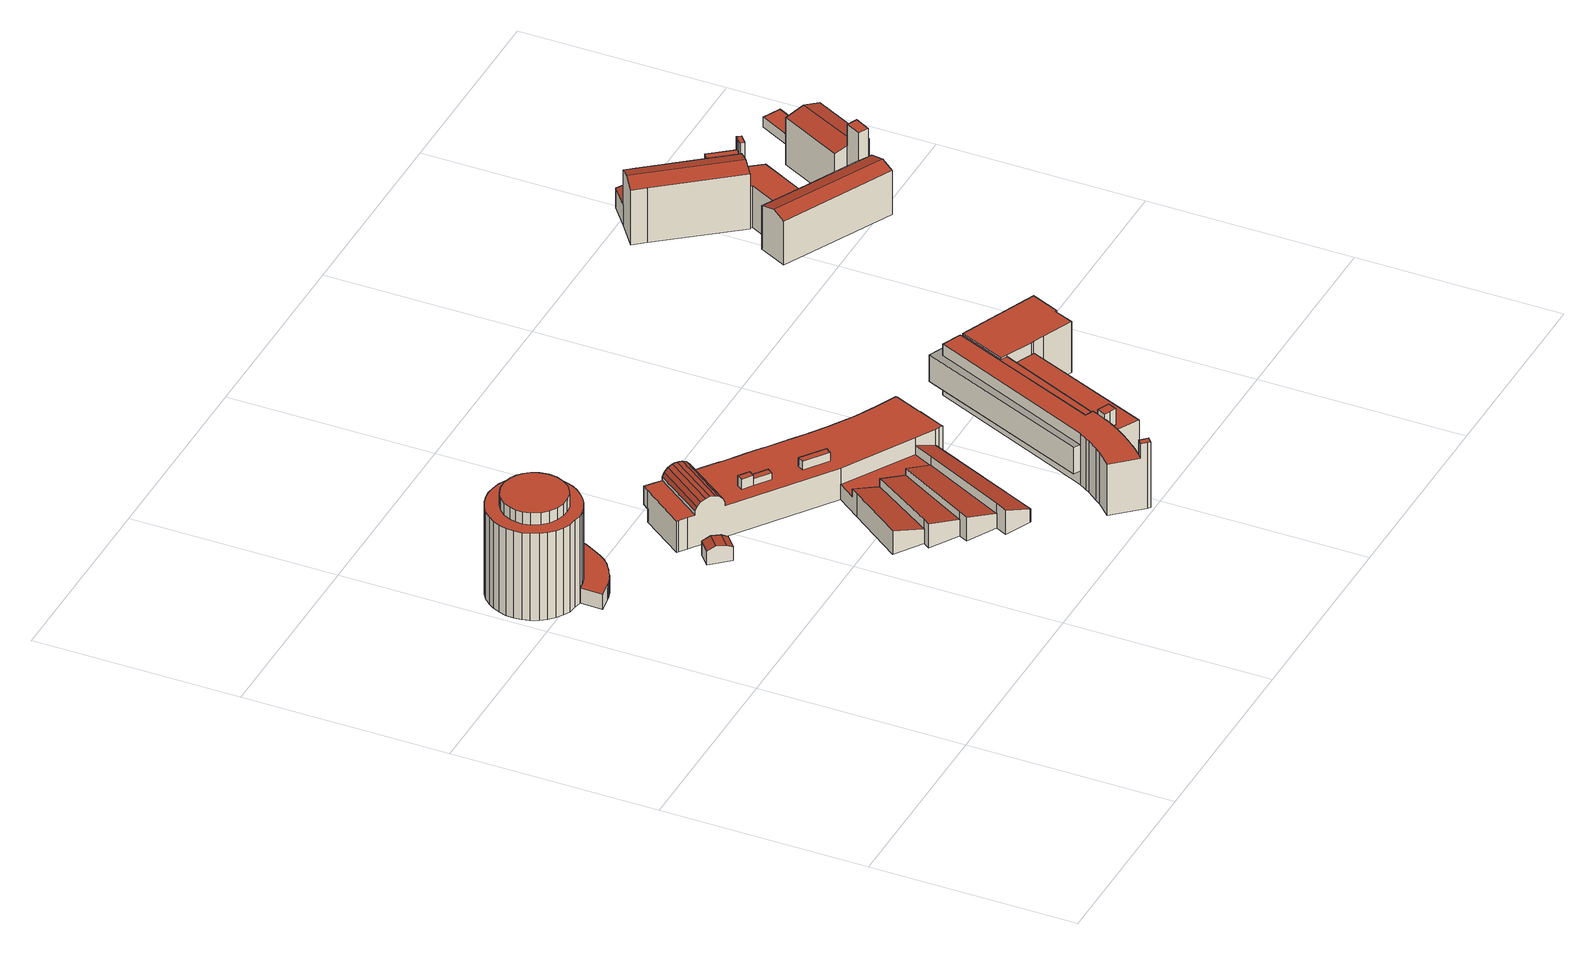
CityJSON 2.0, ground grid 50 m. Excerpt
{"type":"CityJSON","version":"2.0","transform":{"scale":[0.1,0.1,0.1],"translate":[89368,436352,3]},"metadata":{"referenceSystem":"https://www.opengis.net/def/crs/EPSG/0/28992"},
"CityObjects":{
"building1":{"type":"Building","attributes":{"measuredHeight":26.17,"yearOfConstruction":1991,"LAAGSTE_BOUWLAAG":"0","AANTAL_BOUWLAGEN":"7","AANTAL_ADRESSEN":"5","WIJK":"Delfshaven","PANDSOORT":"Tussenpand","BUURT":"Spangen","HOOGSTE_BOUWLAAG":"6"},"address":[{"CountryName":"Nederland","LocalityName":"Rotterdam","ThoroughfareNumber":"12-20","ThoroughfareName":"Marconiplein","PostalCode":"3025AV"}],"children":["building1-1","building1-2"]},
"building1-1":{"type":"BuildingPart","parents":["building1"],"geometry":[{"type":"Solid","lod":"2","boundaries":[[[[0,1,2,3]],[[4,5,6,7]],[[8,0,3,9]],[[10,8,9,11]],[[12,13,14,15]],[[16,17,18,19]],[[20,10,11,21]],[[22,20,21,23]],[[17,22,23,18]],[[24,16,19,25]],[[26,27,28,29]],[[30,4,7,31]],[[32,30,31,33]],[[34,32,33,35]],[[36,34,35,37]],[[38,36,37,39]],[[40,38,39,41]],[[42,40,41,43]],[[44,42,43,45]],[[46,44,45,47]],[[48,46,47,49]],[[50,48,49,51]],[[52,50,51,53]],[[54,52,53,55]],[[56,54,55,57]],[[58,56,57,59]],[[60,58,59,61]],[[62,60,61,63]],[[64,62,63,65]],[[27,64,65,28]],[[66,67,68,69]],[[70,66,69,71]],[[72,70,71,73]],[[74,72,73,75]],[[76,74,75,77]],[[78,76,77,79]],[[80,78,79,81]],[[82,80,81,83]],[[13,82,83,14]],[[15,84,85,12]],[[86,26,29,87]],[[5,24,25,6]],[[67,86,87,68]],[[88,89,90,91,92,1,0,8,10,20,22,17,16,24,5,4,30,32,34,36,38,40,42,44,46,48,50,52,54,56,58,60,62,64,27,26,86,67,66,70,72,74,76,78,80,82,13,12,85,93,94,95,96]],[[65,63,61,59,57,55,53,51,49,47,45,43,41,39,37,35,33,31,7,6,25,19,18,23,21,11,9,3,2,97,98,99,100,101,102,103,104,105,84,15,14,83,81,79,77,75,73,71,69,68,87,29,28]],[[101,100,89,88]],[[99,98,91,90]],[[100,99,90,89]],[[84,105,93,85]],[[102,101,88,96]],[[105,104,94,93]],[[98,97,92,91]],[[104,103,95,94]],[[103,102,96,95]],[[97,2,1,92]]]],"semantics":{"surfaces":[{"type":"WallSurface"},{"type":"RoofSurface"},{"type":"GroundSurface"},{"type":"ClosureSurface"}],"values":[[0,0,0,0,0,0,0,0,0,0,0,0,0,0,0,0,0,0,0,0,0,0,0,0,0,0,0,0,0,0,0,0,0,0,0,0,0,0,0,0,0,0,0,1,2,3,3,3,3,3,3,3,3,3,3]]}}]},
"building1-2":{"type":"BuildingPart","parents":["building1"],"geometry":[{"type":"Solid","lod":"2","boundaries":[[[[106,107,108,109]],[[110,111,112,85,84]],[[110,113,114,111]],[[115,116,117,118]],[[119,120,121,122]],[[123,124,125,126]],[[127,128,94,93]],[[128,129,95,94]],[[130,131,132,133]],[[134,135,88,96]],[[136,137,92,91]],[[138,139,140,141]],[[139,142,143,140]],[[116,144,145,117]],[[131,146,147,132]],[[148,149,150,151]],[[152,148,151,153]],[[154,155,156,157]],[[144,158,159,145]],[[107,160,161,108]],[[137,162,1,92]],[[142,163,164,143]],[[165,166,167,168]],[[155,165,168,156]],[[163,119,122,164]],[[120,169,170,121]],[[171,172,173,174]],[[175,176,90,89]],[[135,175,89,88]],[[172,167,166,173]],[[177,152,153,178]],[[179,115,118,180]],[[113,138,141,114]],[[169,181,182,170]],[[129,134,96,95]],[[146,154,157,147]],[[183,184,185,186]],[[187,177,178,188]],[[112,127,93,85]],[[184,130,133,185]],[[183,186,2,1,162]],[[158,171,174,159]],[[181,179,180,182]],[[149,106,109,150]],[[176,136,91,90]],[[188,189,190,187]],[[191,123,126,192]],[[124,193,194,125]],[[195,196,197,198]],[[193,199,200,194]],[[199,201,202,200]],[[196,203,204,197]],[[160,205,206,161]],[[201,207,208,202]],[[207,195,198,208]],[[203,209,210,204]],[[209,211,212,210]],[[205,213,214,206]],[[215,216,217,218]],[[213,215,218,214]],[[216,212,211,217]],[[189,191,192,190]],[[111,114,141,140,143,164,122,121,170,182,180,118,117,145,159,174,173,166,165,155,154,146,131,130,184,183,162,137,136,176,175,135,134,129,128,127,112],[191,189,188,178,153,151,150,109,108,161,206,214,218,217,211,209,203,196,195,207,201,199,193,124,123]],[[149,148,152,177,187,190,192,126,125,194,200,202,208,198,197,204,210,212,216,215,213,205,160,107,106]],[[84,105,104,103,102,101,100,99,98,97,2,186,185,133,132,147,157,156,168,167,172,171,158,144,116,115,179,181,169,120,119,163,142,139,138,113,110]],[[90,91,98,99]],[[89,90,99,100]],[[94,95,103,104]],[[95,96,102,103]],[[88,89,100,101]],[[92,1,2,97]],[[85,93,105,84]],[[96,88,101,102]],[[91,92,97,98]],[[93,94,104,105]]]],"semantics":{"surfaces":[{"type":"WallSurface"},{"type":"RoofSurface"},{"type":"GroundSurface"},{"type":"ClosureSurface"}],"values":[[0,0,0,0,0,0,0,0,0,0,0,0,0,0,0,0,0,0,0,0,0,0,0,0,0,0,0,0,0,0,0,0,0,0,0,0,0,0,0,0,0,0,0,0,0,0,0,0,0,0,0,0,0,0,0,0,0,0,0,0,0,0,1,1,2,3,3,3,3,3,3,3,3,3,3]]}}]},
"building2":{"type":"Building","attributes":{"measuredHeight":4.58,"yearOfConstruction":1990,"LAAGSTE_BOUWLAAG":"0","AANTAL_BOUWLAGEN":"1","WIJK":"Delfshaven","BUURT":"Spangen","HOOGSTE_BOUWLAAG":"0"},"geometry":[{"type":"Solid","lod":"2","boundaries":[[[[219,220,221,222]],[[221,223,224,225,226,222]],[[221,220,227,223]],[[226,228,219,222]],[[229,230,227,220,219,228]],[[225,229,228,226]],[[224,230,229,225]],[[223,227,230,224]]]],"semantics":{"surfaces":[{"type":"GroundSurface"},{"type":"WallSurface"},{"type":"RoofSurface"}],"values":[[0,1,1,1,1,2,2,2]]}}]},
"building3":{"type":"Building","attributes":{"measuredHeight":15.06,"yearOfConstruction":1990,"LAAGSTE_BOUWLAAG":"0","AANTAL_BOUWLAGEN":"3","AANTAL_ADRESSEN":"1","WIJK":"Delfshaven","PANDSOORT":"Tussenpand","BUURT":"Spangen","HOOGSTE_BOUWLAAG":"2"},"address":[{"CountryName":"Nederland","LocalityName":"Rotterdam","ThoroughfareNumber":"400","ThoroughfareName":"Schiedamseweg","PostalCode":"3025AT"}],"geometry":[{"type":"Solid","lod":"2","boundaries":[[[[231,232,233,234,235,236,237,238,239,240,241,242,243,244,245,246,247,248,249,250,251,252,253,254,255,256,257,258,259,260,261,262,263,264,265,266,267,268,269,270,271,272,273,274,275,276,277,278,279,280,281,282,283,284,285,286,287,288,289,290,291,292,293,294,295,296,297,298,299,300,301,302,303,304,305,306,307,308]],[[309,310,272,271]],[[311,312,306,305]],[[313,314,303,302]],[[315,316,317,318,319]],[[320,309,271,270]],[[321,322,296,295]],[[322,323,297,296]],[[324,321,295,294]],[[310,325,273,272]],[[314,326,304,303]],[[312,327,307,306]],[[328,329,242,241]],[[330,331,240,239]],[[332,333,307,327,334]],[[335,308,307,333,336]],[[337,338,299,298]],[[339,313,302,301]],[[338,340,300,299]],[[341,342,291,290]],[[342,343,292,291]],[[343,344,293,292]],[[345,346,287,286]],[[346,347,288,287]],[[348,349,283,282]],[[349,350,284,283]],[[351,352,279,278]],[[352,353,280,279]],[[353,354,281,280]],[[355,356,275,274]],[[356,357,276,275]],[[358,359,267,266]],[[359,360,268,267]],[[360,361,269,268]],[[362,363,265,264]],[[364,362,264,263]],[[365,366,253,252]],[[366,367,254,253]],[[368,369,370,371]],[[305,372,332,334,311]],[[304,326,373,374,375]],[[374,373,339,301,376]],[[300,340,377,378,379]],[[379,376,301,300]],[[375,372,305,304]],[[380,381,234,233]],[[382,383,384,385,386]],[[387,382,386,388]],[[389,390,391,392,393,394]],[[391,395,396,392]],[[397,398,246,245]],[[344,341,290,399,400,293]],[[401,289,402,345,286,403]],[[404,403,286,285]],[[401,399,290,289]],[[405,406,407,408,409]],[[407,410,411,408]],[[382,407,406,383]],[[412,380,233,232]],[[413,414,237,236]],[[415,416,417,418]],[[297,323,324,294,419,420]],[[298,421,378,377,337]],[[420,421,298,297]],[[270,422,423,273,325,320]],[[282,424,404,285,425,348]],[[278,426,427,428,351]],[[281,354,428,427,429]],[[277,430,355,274,431,432]],[[269,361,358,266,433,434]],[[265,363,435,262,436,437]],[[257,438,365,252,439,440,441]],[[442,247,443,444,244,445]],[[249,248,446,447,448]],[[260,449,450,451,261]],[[451,436,262,261]],[[437,433,266,265]],[[434,422,270,269]],[[423,431,274,273]],[[432,426,278,277]],[[429,424,282,281]],[[442,446,248,247]],[[452,445,244,243]],[[448,453,250,249]],[[453,454,251,250]],[[454,439,252,251]],[[441,455,258,257]],[[455,456,259,258]],[[456,449,260,259]],[[457,415,418,458]],[[435,364,263,262]],[[395,459,460,396]],[[461,457,458,462]],[[450,463,464,451]],[[465,466,467,468]],[[466,469,470,467]],[[400,419,294,293]],[[471,447,446,472]],[[393,315,319,394]],[[409,385,384,405]],[[470,469,473,308,335]],[[473,474,231,308]],[[367,475,255,254]],[[398,443,247,246]],[[476,477,390,389,478,464,463,479,480,481,482,483,484,485,471,472]],[[486,487,488,489]],[[487,477,476,488]],[[347,402,289,288]],[[331,328,241,240]],[[350,425,285,284]],[[475,490,256,255]],[[490,438,257,256]],[[491,330,239,238]],[[489,492,242,329,486]],[[492,452,243,242]],[[410,387,388,411]],[[357,430,277,276]],[[460,459,368,371,493]],[[493,316,315,460]],[[494,495,496,497]],[[498,413,236,235]],[[474,412,232,231]],[[416,461,462,417]],[[444,397,245,244]],[[381,498,235,234]],[[497,499,370,369,494]],[[499,500,317,370]],[[501,502,478,389,503]],[[501,335,336,502]],[[496,495,465,468,504]],[[503,505,506,507,501]],[[504,507,506,496]],[[318,317,500,506,505]],[[414,491,238,237]],[[407,382,387,410]],[[484,453,448,485]],[[485,448,447,471]],[[405,384,383,406]],[[500,499,497,496,506]],[[505,503,389,394,319,318]],[[479,449,456,480]],[[482,481,455,441,440]],[[501,507,504,468,467,470,335]],[[492,489,488,476,472,446,442,445,452]],[[479,463,450,449]],[[393,392,396,460,315]],[[483,454,453,484]],[[480,456,455,481]],[[316,493,371,370,317]],[[483,482,440,439,454]],[[431,423,422,434,433,437,436,451,464,478,502,336,333,332,372,375,374,376,379,378,421,420,419,400,399,401,403,404,424,429,427,426,432],[418,417,462,458],[408,411,388,386,385,409]],[[415,457,461,416]],[[351,428,354,353,352]],[[324,323,322,321]],[[345,402,347,346]],[[311,334,327,312]],[[435,363,362,364]],[[355,430,357,356]],[[486,329,328,331,330,491,414,413,498,381,380,412,474,473,469,466,465,495,494,369,368,459,395,391,390,477,487]],[[320,325,310,309]],[[377,340,338,337]],[[341,344,343,342]],[[444,443,398,397]],[[348,425,350,349]],[[475,367,366,365,438,490]],[[358,361,360,359]],[[373,326,314,313,339]]]],"semantics":{"surfaces":[{"type":"OuterCeilingSurface"},{"type":"WallSurface"},{"type":"RoofSurface"},{"type":"GroundSurface"}],"values":[[0,1,1,1,1,1,1,1,1,1,1,1,1,1,1,1,1,1,1,1,1,1,1,1,1,1,1,1,1,1,1,1,1,1,1,1,1,1,1,1,1,1,1,1,1,1,1,1,1,1,1,1,1,1,1,1,1,1,1,1,1,1,1,1,1,1,1,1,1,1,1,1,1,1,1,1,1,1,1,1,1,1,1,1,1,1,1,1,1,1,1,1,1,1,1,1,1,1,1,1,1,1,1,1,1,1,1,1,1,1,1,1,1,1,1,1,1,1,1,1,1,1,1,1,1,1,1,1,1,1,1,1,1,1,2,2,2,2,2,2,2,2,2,2,2,2,2,2,2,2,2,2,3,3,3,3,3,3,3,3,3,3,3,3,3,3,3]]}}]},
"building4":{"type":"Building","attributes":{"measuredHeight":17.46,"yearOfConstruction":1958,"LAAGSTE_BOUWLAAG":"-1","AANTAL_BOUWLAGEN":"5","AANTAL_ADRESSEN":"1","WIJK":"Delfshaven","PANDSOORT":"Tussenpand","BUURT":"Bospolder","HOOGSTE_BOUWLAAG":"3"},"address":[{"CountryName":"Nederland","LocalityName":"Rotterdam","ThoroughfareNumber":"1","ThoroughfareName":"Allegonda M. Gremmerstraat","PostalCode":"3025CS"}],"children":["building4-1","building4-2"]},
"building4-1":{"type":"BuildingPart","attributes":{"measuredHeight":17.46},"parents":["building4"],"geometry":[{"type":"Solid","lod":"2","boundaries":[[[[508,509,510,511,512,513,514,515,516]],[[517,518,519,520,521,522,523,524,525,526,527],[528,529,530,531,532,533,534,535,536,537]],[[538,539,531,530]],[[540,541,542,543]],[[541,544,545,542]],[[544,546,547,545]],[[546,548,549,547]],[[548,550,551,549]],[[550,552,553,551]],[[552,554,555,553]],[[554,556,557,555]],[[556,558,559,557]],[[558,560,561,559]],[[560,562,563,561]],[[562,564,565,563]],[[564,566,567,565]],[[566,568,569,567]],[[568,570,571,569]],[[570,572,573,571]],[[572,574,575,573]],[[574,576,577,575]],[[518,578,579,580,581]],[[582,583,584,510,509]],[[518,517,510,584,578]],[[515,585,586,587,516]],[[588,589,522,521]],[[589,590,523,522]],[[591,582,509,508]],[[587,591,508,516]],[[586,592,593,587]],[[594,595,596,597]],[[598,599,600,601]],[[602,603,533,532]],[[604,605,606,577]],[[607,604,577,576,608,609]],[[610,607,609,611]],[[612,594,597,613]],[[543,614,615,616,540]],[[617,618,619,620,621,622]],[[623,622,621,624]],[[617,612,613,618]],[[625,620,619,626]],[[627,628,537,536]],[[629,630,606,605,631]],[[603,632,534,533]],[[633,585,515,514]],[[590,634,524,523]],[[525,524,514,513]],[[635,636,637,638]],[[636,598,601,637]],[[639,600,599,640,641,642]],[[640,643,644,641]],[[645,646,625,626,647]],[[647,648,649,645]],[[526,525,513,512]],[[592,650,651,593]],[[643,616,615,644]],[[527,526,512,511]],[[539,602,532,531]],[[632,652,535,534]],[[517,527,511,510]],[[652,627,536,535]],[[653,654,529,528]],[[648,583,582,649]],[[628,653,528,537]],[[595,655,656,596]],[[655,580,579,656]],[[657,658,520,519]],[[659,633,514,524,634,660]],[[660,635,638,659]],[[642,614,543,639]],[[658,588,521,520]],[[631,610,611,629]],[[630,661,651,650,606]],[[661,646,645,651]],[[581,657,519,518]],[[654,538,530,529]],[[605,604,607,610,631]],[[542,545,547,549,551,553,555,557,559,561,563,565,567,569,571,573,575,577,606,650,592,586,585,633,659,638,637,601,600,639,543]],[[649,582,591,587,593,651,645]],[[626,619,618,613,597,596,656,579,578,584,583,648,647]],[[642,641,644,615,614]],[[640,599,598,636,635,660,634,590,589,588,658,657,581,580,655,595,594,612,617,622,623,662,663,664,665,666,608,576,574,572,570,568,566,564,562,560,558,556,554,552,550,548,546,544,541,540,616,643]],[[538,654,653,628,627,652,632,603,602,539]],[[646,662,623,624,625]],[[608,666,611,609]],[[666,665,629,611]],[[663,662,646,661]],[[664,663,661,630]],[[624,621,620,625]],[[665,664,630,629]]]],"semantics":{"surfaces":[{"type":"OuterFloorSurface"},{"type":"OuterCeilingSurface"},{"type":"WallSurface"},{"type":"RoofSurface"},{"type":"GroundSurface"},{"type":"ClosureSurface"}],"values":[[0,1,2,2,2,2,2,2,2,2,2,2,2,2,2,2,2,2,2,2,2,2,2,2,2,2,2,2,2,2,2,2,2,2,2,2,2,2,2,2,2,2,2,2,2,2,2,2,2,2,2,2,2,2,2,2,2,2,2,2,2,2,2,2,2,2,2,2,2,2,2,2,2,2,2,2,2,3,3,3,3,3,4,4,5,5,5,5,5,5,5]]}}]},
"building4-2":{"type":"BuildingPart","attributes":{"measuredHeight":10.5},"parents":["building4"],"geometry":[{"type":"Solid","lod":"2","boundaries":[[[[621,667,668,624],[669,670,671,672,673,674,675,676,677,678]],[[679,680,668,667]],[[681,682,678,677]],[[683,684,685,686]],[[687,688,670,669]],[[680,623,624,668]],[[689,681,677,676]],[[690,691,675,674]],[[692,690,674,673]],[[608,683,686,609]],[[691,689,676,675]],[[688,693,671,670]],[[667,694,685,684,679]],[[620,694,667,621]],[[682,687,669,678]],[[693,695,672,671]],[[695,692,673,672]],[[646,661,630,629,611,609,686,685,694,620,625]],[[695,693,688,687,682,681,689,691,690,692]],[[664,663,662,623,680,679,684,683,608,666,665]],[[624,623,662,646,625]],[[621,624,625,620]],[[663,664,630,661]],[[662,663,661,646]],[[666,608,609,611]],[[665,666,611,629]],[[664,665,629,630]]]],"semantics":{"surfaces":[{"type":"OuterCeilingSurface"},{"type":"WallSurface"},{"type":"RoofSurface"},{"type":"GroundSurface"},{"type":"ClosureSurface"}],"values":[[0,1,1,1,1,1,1,1,1,1,1,1,1,1,1,1,1,2,3,3,4,4,4,4,4,4,4]]}}]},
"building5":{"type":"Building","attributes":{"measuredHeight":19.09,"yearOfConstruction":1959,"LAAGSTE_BOUWLAAG":"-1","AANTAL_BOUWLAGEN":"5","AANTAL_ADRESSEN":"29","WIJK":"Delfshaven","PANDSOORT":"Tussenpand","BUURT":"Tussendijken","HOOGSTE_BOUWLAAG":"3"},"address":[{"CountryName":"Nederland","LocalityName":"Rotterdam","ThoroughfareNumber":"250-304","ThoroughfareName":"Mathenesserweg","PostalCode":"3026HN"}],"children":["building5-1","building5-2","building5-3","building5-4","building5-5","building5-6"]},
"building5-1":{"type":"BuildingPart","parents":["building5"],"geometry":[{"type":"Solid","lod":"2","boundaries":[[[[696,697,698,699]],[[700,696,699,701]],[[702,703,704,700,701,705]],[[705,706,707,702]],[[698,697,708,709,707,706]],[[701,699,698,706,705]],[[710,704,703,709,708]],[[710,708,697,696]],[[702,707,709,703]],[[704,710,696,700]]]],"semantics":{"surfaces":[{"type":"WallSurface"},{"type":"RoofSurface"},{"type":"GroundSurface"},{"type":"ClosureSurface"}],"values":[[0,0,0,0,0,1,2,3,3,3]]}}]},
"building5-2":{"type":"BuildingPart","parents":["building5"],"geometry":[{"type":"Solid","lod":"2","boundaries":[[[[711,712,713,714]],[[714,715,716,711]],[[717,707,709,718,719]],[[720,713,712,721,722]],[[723,703,702,724]],[[719,713,720,717]],[[725,726,727,728]],[[723,724,729,725,728]],[[730,719,718,731]],[[732,722,721,727,726]],[[731,733,734,730]],[[730,734,735,715,714,713,719]],[[729,732,726,725]],[[729,724,702,707,717,720,722,732]],[[733,731,718,709,703,723,728,727,721,712,711,716,736]],[[703,709,707,702]],[[736,716,715,735]],[[733,736,735,734]]]],"semantics":{"surfaces":[{"type":"WallSurface"},{"type":"RoofSurface"},{"type":"GroundSurface"},{"type":"ClosureSurface"}],"values":[[0,0,0,0,0,0,0,0,0,0,0,1,1,1,2,3,3,3]]}}]},
"building5-3":{"type":"BuildingPart","parents":["building5"],"geometry":[{"type":"Solid","lod":"2","boundaries":[[[[737,738,739,740]],[[740,741,742,737]],[[743,744,745,746]],[[738,747,748,739]],[[743,746,749,750,751]],[[747,752,753,748]],[[751,750,754,753,752]],[[754,755,756,753]],[[746,745,757,749]],[[739,748,753,756,758,741,740]],[[757,755,754,750,749]],[[759,760,761,744,743,751,752,747,738,737,742]],[[741,758,759,742]],[[760,756,755,757,761]],[[758,756,760,759]],[[757,745,744,761]]]],"semantics":{"surfaces":[{"type":"WallSurface"},{"type":"RoofSurface"},{"type":"GroundSurface"},{"type":"ClosureSurface"}],"values":[[0,0,0,0,0,0,0,0,1,1,1,2,3,3,3,3]]}}]},
"building5-4":{"type":"BuildingPart","parents":["building5"],"geometry":[{"type":"Solid","lod":"2","boundaries":[[[[762,763,764,765]],[[766,762,765,767]],[[768,769,770,771]],[[767,768,771,766]],[[762,766,771,770,763]],[[764,769,768,767,765]],[[763,770,769,764]]]],"semantics":{"surfaces":[{"type":"ClosureSurface"},{"type":"WallSurface"},{"type":"RoofSurface"},{"type":"GroundSurface"}],"values":[[0,1,1,1,2,3,0]]}}]},
"building5-5":{"type":"BuildingPart","parents":["building5"],"geometry":[{"type":"Solid","lod":"2","boundaries":[[[[772,700,704,773]],[[697,774,775,708]],[[776,770,769,777,778]],[[763,770,776,779]],[[762,763,779,780]],[[765,762,780,772,773]],[[777,775,774,778]],[[772,780,779,696,700]],[[779,776,778,774,697,696]],[[764,765,773,704,710,708,775,777,769]],[[764,769,770,763]],[[696,697,708,710]],[[700,696,710,704]],[[765,764,763,762]]]],"semantics":{"surfaces":[{"type":"WallSurface"},{"type":"RoofSurface"},{"type":"GroundSurface"},{"type":"ClosureSurface"}],"values":[[0,0,0,0,0,0,0,1,1,2,3,3,3,3]]}}]},
"building5-6":{"type":"BuildingPart","parents":["building5"],"geometry":[{"type":"Solid","lod":"2","boundaries":[[[[742,741,781,782,783]],[[784,745,744,785,786,787]],[[788,789,716,715,790]],[[791,792,793,794]],[[795,791,794,796]],[[796,797,798,795]],[[741,758,799,781]],[[799,758,756,755,800,801]],[[757,745,784,802]],[[755,757,802,800]],[[803,799,801,804]],[[793,792,805,806,807]],[[805,808,809,806]],[[810,798,797,783,782]],[[782,809,808,810]],[[807,806,803,734,733]],[[734,803,804,811,735]],[[811,790,715,735]],[[812,786,785,813]],[[788,812,813,789]],[[792,791,795,798,810,808,805]],[[804,801,800,802,784,787,811]],[[806,809,782,781,799,803]],[[790,811,787,786,812,788]],[[796,794,793,807,733,736,716,789,813,785,744,761,760,759,742,783,797]],[[755,756,760,761,757]],[[759,760,756,758]],[[761,744,745,757]],[[735,715,716,736]],[[734,735,736,733]],[[742,759,758,741]]]],"semantics":{"surfaces":[{"type":"WallSurface"},{"type":"RoofSurface"},{"type":"GroundSurface"},{"type":"ClosureSurface"}],"values":[[0,0,0,0,0,0,0,0,0,0,0,0,0,0,0,0,0,0,0,0,1,1,1,1,2,3,3,3,3,3,3]]}}]}
},
"vertices":[
[118,922,49],[118,976,49],[118,976,9],[118,922,9],[184,937,49],[181,935,49],[181,935,9],[184,937,9],[156,927,49],[156,927,9],[160,928,49],[160,928,9],[280,1087,49],[279,1064,49],[279,1064,9],[280,1087,9],[174,932,49],[171,931,49],[171,931,9],[174,932,9],[164,929,49],[164,929,9],[167,930,49],[167,930,9],[178,933,49],[178,933,9],[247,988,49],[236,972,49],[236,972,9],[247,988,9],[188,938,49],[188,938,9],[191,940,49],[191,940,9],[195,943,49],[195,943,9],[199,945,49],[199,945,9],[203,947,49],[203,947,9],[206,949,49],[206,949,9],[210,952,49],[210,952,9],[214,954,49],[214,954,9],[217,957,49],[217,957,9],[221,959,49],[221,959,9],[223,960,49],[223,960,9],[224,962,49],[224,962,9],[226,963,49],[226,963,9],[228,965,49],[228,965,9],[229,966,49],[229,966,9],[231,968,49],[231,968,9],[233,969,49],[233,969,9],[234,971,49],[234,971,9],[273,1037,49],[272,1034,49],[272,1034,9],[273,1037,9],[274,1041,49],[274,1041,9],[275,1044,49],[275,1044,9],[276,1047,49],[276,1047,9],[277,1051,49],[277,1051,9],[278,1054,49],[278,1054,9],[278,1057,49],[278,1057,9],[279,1061,49],[279,1061,9],[226,1086,9],[226,1086,49],[266,1022,49],[266,1022,9],[193,1010,49],[180,998,49],[165,989,49],[149,982,49],[134,978,49],[224,1070,49],[220,1054,49],[214,1038,49],[205,1023,49],[134,978,9],[149,982,9],[165,989,9],[180,998,9],[193,1010,9],[205,1023,9],[214,1038,9],[220,1054,9],[224,1070,9],
[141,1012,271],[124,1009,271],[124,1009,240],[141,1012,240],[224,1105,9],[224,1105,240],[226,1086,240],[219,1123,9],[219,1123,240],[61,1179,9],[46,1168,9],[46,1168,240],[61,1179,240],[153,1188,9],[135,1192,9],[135,1192,240],[153,1188,240],[172,1138,240],[160,1148,240],[160,1148,271],[172,1138,271],[224,1070,240],[220,1054,240],[214,1038,240],[63,991,240],[48,1001,240],[48,1001,9],[63,991,9],[205,1023,240],[193,1010,240],[149,982,240],[134,978,240],[210,1140,9],[199,1155,9],[199,1155,240],[210,1140,240],[186,1169,9],[186,1169,240],[33,1154,9],[33,1154,240],[34,1014,240],[34,1014,9],[171,1030,271],[156,1019,271],[156,1019,240],[171,1030,240],[183,1046,271],[183,1046,240],[23,1030,240],[15,1047,240],[15,1047,9],[23,1030,9],[22,1139,9],[22,1139,240],[106,1010,271],[106,1010,240],[118,976,240],[170,1180,9],[170,1180,240],[10,1065,240],[8,1084,240],[8,1084,9],[10,1065,9],[116,1194,9],[116,1194,240],[14,1121,9],[9,1103,9],[9,1103,240],[14,1121,240],[180,998,240],[165,989,240],[191,1065,271],[191,1065,240],[79,1187,9],[79,1187,240],[97,1192,9],[97,1192,240],[99,980,240],[80,982,240],[80,982,9],[99,980,9],[193,1086,271],[193,1086,240],[190,1106,240],[190,1106,271],[183,1124,240],[183,1124,271],[144,1156,240],[144,1156,271],[67,1142,240],[54,1127,240],[54,1127,271],[67,1142,271],[125,1161,240],[125,1161,271],[104,1160,240],[104,1160,271],[46,1111,240],[46,1111,271],[87,1015,271],[87,1015,240],[84,1153,240],[84,1153,271],[42,1096,240],[42,1096,271],[41,1078,240],[41,1078,271],[69,1026,271],[69,1026,240],[55,1041,271],[45,1060,271],[45,1060,240],[55,1041,240],
[405,743,7],[365,788,7],[396,815,7],[436,770,7],[396,815,43],[410,800,53],[426,782,50],[436,770,43],[365,788,43],[405,743,43],[395,754,50],[379,772,53],
[984,627,35],[944,645,35],[895,671,35],[848,699,35],[799,733,35],[558,908,35],[557,907,35],[536,922,35],[539,926,35],[509,948,35],[507,945,35],[465,975,35],[476,990,35],[495,976,35],[493,972,35],[501,966,35],[503,970,35],[513,963,35],[517,960,35],[524,955,35],[533,948,35],[539,944,35],[538,943,35],[536,940,35],[544,935,35],[546,937,35],[547,938,35],[552,934,35],[561,928,35],[568,923,35],[572,920,35],[583,912,35],[580,909,35],[588,903,35],[591,906,35],[626,880,35],[624,877,35],[632,871,35],[634,874,35],[670,848,35],[667,845,35],[675,839,35],[678,843,35],[714,817,35],[711,813,35],[719,807,35],[721,811,35],[757,785,35],[755,781,35],[763,776,35],[765,779,35],[801,753,35],[798,750,35],[806,744,35],[809,747,35],[849,720,35],[846,717,35],[854,712,35],[857,715,35],[898,690,35],[896,687,35],[904,682,35],[906,685,35],[948,663,35],[946,659,35],[955,655,35],[957,659,35],[1001,639,35],[999,635,35],[1008,631,35],[981,568,35],[972,572,35],[971,568,35],[980,564,35],[954,502,35],[944,505,35],[943,501,35],[933,505,35],[667,845,1],[675,839,1],[954,502,1],[944,505,1],[972,572,1],[971,568,1],[742,550,43],[742,550,64],[801,515,46],[801,515,41],[742,550,41],[670,848,1],[946,659,1],[955,655,1],[957,659,1],[948,663,1],[678,843,1],[980,564,1],[943,501,1],[507,945,1],[465,975,1],[539,926,1],[509,948,1],[952,497,84],[943,501,84],[952,497,1],[933,505,43],[933,505,84],[1001,639,1],[999,635,1],[981,568,1],[1008,631,1],[898,690,1],[896,687,1],[904,682,1],[906,685,1],[849,720,1],[846,717,1],[854,712,1],[801,753,1],[798,750,1],[806,744,1],[757,785,1],[755,781,1],[763,776,1],[765,779,1],[714,817,1],[711,813,1],[719,807,1],[626,880,1],[624,877,1],[632,871,1],[634,874,1],[588,903,1],[591,906,1],[580,909,1],[539,944,1],[538,943,1],[536,940,1],[633,382,1],[702,340,1],[702,340,44],[633,382,65],[954,502,84],[981,567,1],[981,567,84],[980,564,84],[981,568,84],[1009,635,1],[1009,635,84],[1008,631,84],[895,671,1],[848,699,1],[579,776,101],[579,776,110],[555,793,110],[555,793,84],[579,776,84],[616,749,101],[616,749,84],[715,631,41],[715,631,1],[673,573,1],[673,573,63],[684,589,63],[684,589,41],[578,443,1],[578,443,63],[493,972,1],[501,966,1],[898,690,84],[906,685,84],[857,715,84],[857,715,1],[849,720,84],[809,747,84],[565,807,110],[589,789,110],[589,789,101],[589,789,84],[565,807,84],[626,762,101],[626,762,84],[944,645,1],[558,908,1],[557,907,1],[686,718,106],[742,677,106],[742,677,84],[686,718,84],[948,663,84],[957,659,84],[1001,639,84],[670,848,84],[678,843,84],[801,753,84],[809,747,1],[757,785,84],[761,782,84],[761,782,1],[765,779,84],[721,811,1],[714,817,84],[721,811,84],[626,880,84],[634,874,84],[583,912,1],[583,912,84],[591,906,84],[547,938,1],[539,944,120],[543,941,120],[547,938,119],[503,970,84],[503,970,1],[495,976,1],[495,976,84],[513,963,84],[513,963,93],[517,960,104],[568,923,104],[572,920,93],[572,920,84],[476,990,84],[524,955,113],[533,948,119],[552,934,119],[561,928,113],[676,703,106],[676,703,84],[644,398,1],[644,398,40],[732,663,106],[732,663,84],[484,800,94],[484,800,84],[749,252,1],[811,223,1],[811,223,37],[749,252,65],[814,222,1],[814,222,35],[425,843,94],[425,843,84],[933,505,1],[984,627,1],[544,935,1],[410,854,84],[410,854,1],[715,631,84],[480,802,104],[473,808,113],[464,814,119],[455,821,121],[445,828,119],[436,835,113],[429,840,104],[388,870,1],[390,868,1],[390,868,84],[388,870,84],[546,937,1],[536,922,1],[465,975,84],[644,398,65],[690,318,1],[763,280,1],[763,280,39],[690,318,64],[799,733,1],[702,340,64],[801,515,64],[886,532,65],[886,532,84],[886,532,41],[763,280,65],[862,484,41],[862,484,43],[862,484,65],
[1212,573,107],[1216,571,107],[1230,565,107],[1238,584,107],[1150,621,107],[969,192,107],[985,183,107],[1161,594,107],[1209,574,107],[1230,565,37],[1294,539,37],[1285,519,37],[1203,553,37],[1212,573,37],[1209,574,37],[1161,594,37],[985,183,37],[969,192,37],[1150,621,37],[1238,584,37],[1244,557,37],[1243,558,37],[1242,558,37],[1240,557,37],[1240,556,37],[1241,554,37],[1242,554,37],[1243,554,37],[1244,555,37],[1244,556,37],[1242,558,1],[1240,557,1],[967,36,1],[973,42,1],[973,42,137],[967,36,137],[978,47,1],[978,47,137],[984,53,1],[984,53,137],[989,59,1],[989,59,137],[995,66,1],[995,66,137],[1000,72,1],[1000,72,137],[1005,78,1],[1005,78,137],[1010,85,1],[1010,85,137],[1015,91,1],[1015,91,137],[1020,98,1],[1020,98,137],[1025,105,1],[1025,105,137],[1030,113,1],[1030,113,137],[1035,120,1],[1035,120,137],[1040,128,1],[1040,128,137],[1044,135,1],[1044,135,137],[1049,143,1],[1049,143,137],[1053,151,1],[1053,151,137],[1057,158,1],[1057,158,137],[1294,539,137],[1408,491,137],[1408,491,1],[1294,539,1],[1216,571,133],[1216,571,137],[1230,565,137],[1161,594,137],[1209,574,137],[1209,574,133],[1212,573,1],[1209,574,1],[1161,594,1],[1212,573,133],[1052,202,137],[1052,202,133],[1375,424,1],[1379,423,1],[1379,423,137],[1375,424,137],[937,115,1],[905,82,1],[905,82,137],[937,115,137],[1240,556,1],[1241,554,1],[1057,158,149],[1067,180,149],[1067,180,137],[1070,153,149],[1070,153,1],[1070,153,106],[1087,146,149],[1087,146,106],[1355,376,1],[1355,376,137],[967,36,176],[983,19,176],[983,19,1],[1279,408,1],[1279,408,137],[1254,419,137],[1254,419,106],[1254,419,37],[1254,419,1],[1247,421,1],[1247,421,37],[1247,421,106],[1247,421,137],[1244,555,1],[1244,556,1],[1096,167,106],[1067,180,106],[1096,167,149],[1242,554,1],[985,183,137],[985,183,1],[966,153,1],[948,129,1],[948,129,137],[966,153,137],[956,25,137],[966,15,1],[966,15,176],[956,25,176],[971,9,1],[971,9,176],[1183,450,133],[1183,450,106],[1183,450,137],[1168,457,137],[1168,457,133],[1072,194,137],[1072,194,133],[1243,554,1],[1244,557,1],[1243,558,1],[1406,487,1],[1406,487,137],[1285,519,1],[1203,553,1],[974,165,137],[974,165,1],[1072,194,106],[1183,450,1],[1072,194,1],[1067,180,1],[1096,167,1],[1087,146,1],
[1210,314,37],[1203,317,37],[1235,379,37],[1234,380,37],[1234,381,37],[1232,381,37],[1231,380,37],[1231,379,37],[1231,378,37],[1232,377,37],[1233,377,37],[1234,378,37],[1210,314,1],[1203,317,1],[1233,377,1],[1234,378,1],[1064,139,1],[1123,107,1],[1123,107,106],[1064,139,106],[1235,379,1],[1234,380,1],[1232,377,1],[1231,379,1],[1231,378,1],[1231,380,1],[1234,381,1],[1210,314,106],[1232,381,1],
[1764,1086,139],[1746,1094,134],[1746,1094,192],[1764,1086,192],[1771,1082,136],[1771,1082,192],[1752,1046,117],[1752,1046,1],[1771,1082,1],[1752,1046,192],[1728,1058,192],[1728,1058,118],[1746,1094,1],[1728,1058,1],[1764,1086,1],
[1553,1230,1],[1519,1163,1],[1519,1163,112],[1553,1230,112],[1549,1235,112],[1549,1235,1],[1584,1130,117],[1584,1130,1],[1584,1130,112],[1519,1163,117],[1489,1178,1],[1489,1178,117],[1760,1042,1],[1760,1042,117],[1725,976,118],[1455,1110,118],[1455,1110,1],[1725,976,1],[1742,1007,129],[1639,1239,112],[1639,1239,1],[1471,1142,129],[1607,1281,1],[1607,1281,112],[1578,1258,112],[1578,1258,1],
[1587,1361,1],[1584,1365,1],[1584,1365,45],[1587,1361,45],[1585,1359,45],[1585,1359,1],[1496,1530,1],[1444,1489,1],[1444,1489,54],[1496,1530,54],[1579,1361,1],[1579,1361,45],[1514,1507,63],[1530,1487,55],[1530,1487,1],[1499,1464,1],[1499,1464,45],[1499,1464,55],[1477,1447,55],[1477,1447,45],[1461,1467,63],[1561,1340,45],[1561,1340,1],[1477,1447,1],[1461,1467,1],
[1880,1221,28],[1840,1241,28],[1840,1241,1],[1880,1221,1],[1944,1346,28],[1944,1346,1],[1902,1367,1],[1838,1242,1],[1838,1242,28],[1902,1367,28],
[1801,1066,126],[1801,1066,1],[1718,1110,126],[1718,1110,1],[1838,1242,138],[1797,1264,1],[1797,1264,126],[1840,1241,139],[1880,1221,125],
[1585,1359,138],[1629,1302,138],[1629,1302,1],[1444,1489,148],[1383,1442,1],[1383,1442,147],[1415,1467,158],[1547,1233,147],[1547,1233,1],[1549,1235,147],[1625,1285,171],[1618,1279,171],[1618,1279,1],[1625,1285,1],[1638,1296,171],[1638,1296,1],[1631,1305,1],[1631,1305,171],[1561,1340,138],[1477,1447,148],[1561,1340,148],[1461,1467,148],[1607,1281,138],[1607,1281,148],[1613,1286,171],[1613,1286,138],[1613,1286,1],[1611,1289,171],[1611,1289,138],[1629,1302,171],[1578,1258,158],[1406,1414,147],[1406,1414,1]
]}
